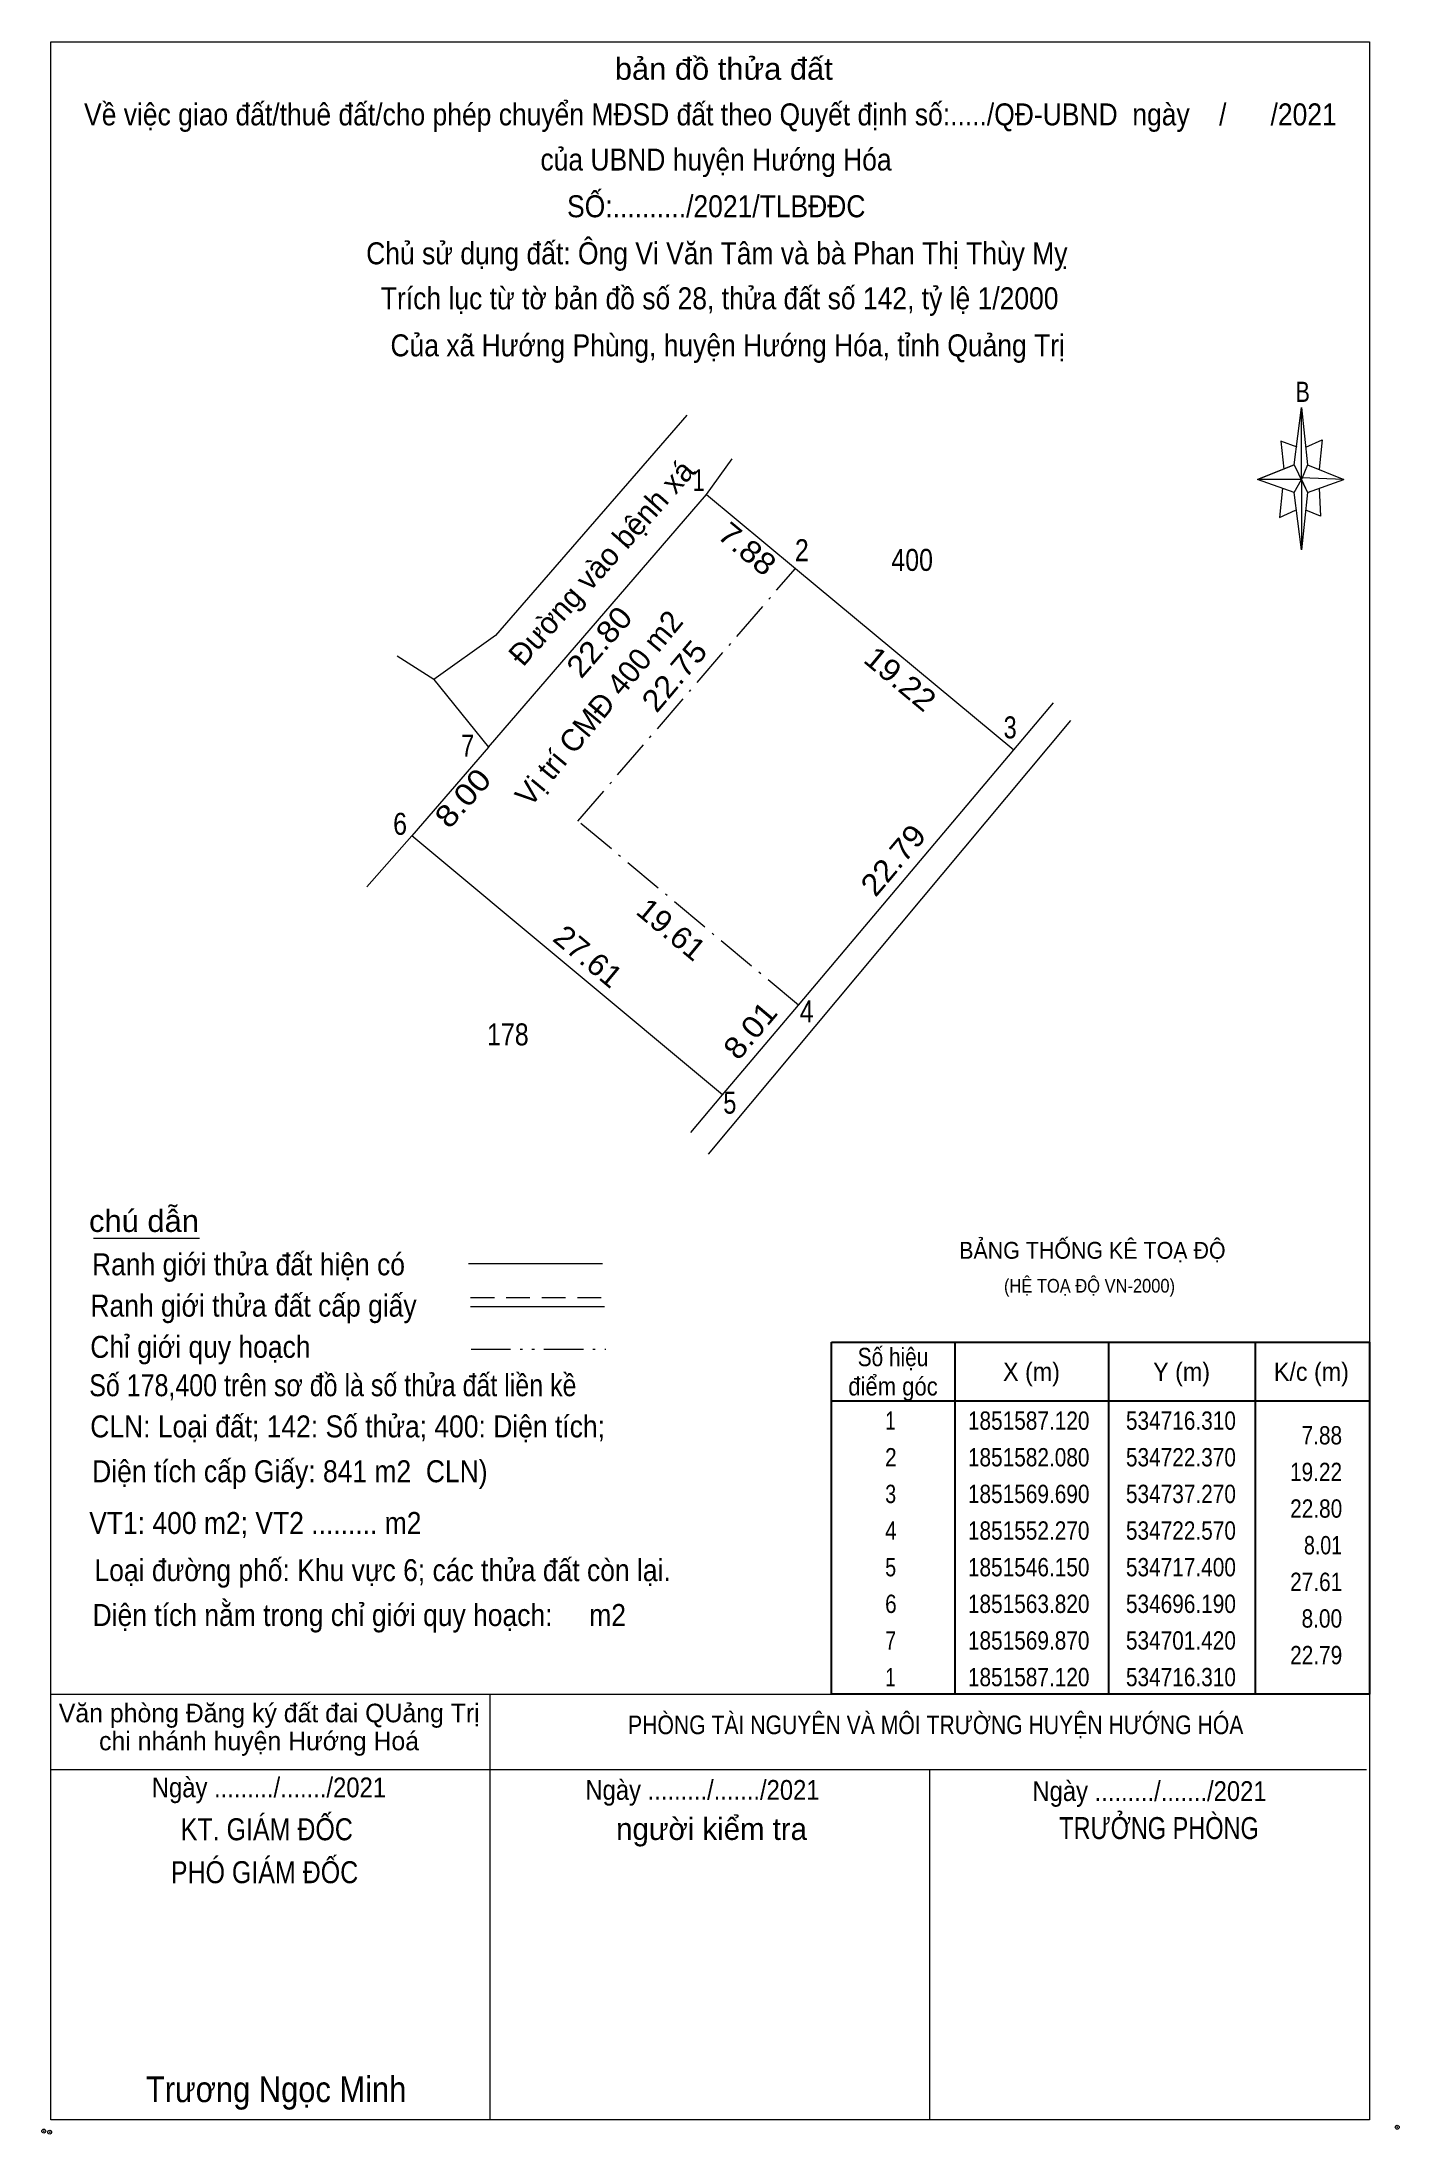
# Model space of a CAD drawing. Header units: metres. Extents: x 534671 to 534764, y 1851475 to 1851618.
import ezdxf
from ezdxf.enums import TextEntityAlignment as Align

# ---------------------------------------------------------------- set-up
doc = ezdxf.new("R2010")
doc.units = ezdxf.units.M
doc.header["$LTSCALE"] = 0.54
doc.header["$PDMODE"] = 32
doc.header["$PDSIZE"] = 0.27
for name, pattern in [('DASH_DOUBLE_DOT', [9.2, 5, -1.2, 0.3, -1.2, 0.3, -1.2]), ('DOT_DASHED', [7.7, 5, -1.2, 0.3, -1.2]), ('MEDIUM_DASHED', [4.5, 3, -1.5])]:
    doc.linetypes.add(name, pattern=pattern)
doc.layers.add('1', color=7, linetype='Continuous')
for name, color, linetype, lineweight in [('10', 7, 'Continuous', 13), ('17', 7, 'Continuous', 13), ('5', 7, 'Continuous', 13), ('6', 7, 'Continuous', 13), ('63', 7, 'Continuous', 25)]:
    doc.layers.add(name, color=color, linetype=linetype, lineweight=lineweight)

msp = doc.modelspace()

# ---------------------------------------------------------------- linework, layer by layer
at = {"layer": '10'}
for p, q in [((534716.31, 1851587.12), (534718.05, 1851589.55)), ((534701.42, 1851569.87), (534716.31, 1851587.12)), ((534697.7, 1851574.5), (534695.18, 1851576.09)), ((534697.7, 1851574.5), (534701.42, 1851569.87)), ((534737.27, 1851569.69), (534739.98, 1851572.9)), ((534741.15, 1851571.7), (534716.42, 1851542.11)), ((534717.4, 1851546.15), (534696.19, 1851563.82)), ((534715.24, 1851543.58), (534717.4, 1851546.15))]:
    msp.add_line(p, q, dxfattribs=at)
at = {"layer": '10', "linetype": 'DOT_DASHED'}
for p, q in [((534707.52, 1851564.84), (534722.37, 1851582.08)), ((534722.57, 1851552.27), (534707.52, 1851564.84))]:
    msp.add_line(p, q, dxfattribs=at)
at = {"layer": '10'}
for points in [[(534714.95, 1851592.54), (534701.89, 1851577.5), (534697.7, 1851574.5)], [(534716.31, 1851587.12), (534722.37, 1851582.08), (534737.27, 1851569.69)], [(534701.42, 1851569.87), (534696.19, 1851563.82), (534693.12, 1851560.36)], [(534717.4, 1851546.15), (534722.57, 1851552.27), (534737.27, 1851569.69)]]:
    msp.add_lwpolyline(points, dxfattribs=at)
at = {"layer": '17'}
msp.add_line((534674.46, 1851536.38), (534681.7, 1851536.38), dxfattribs=at)
at = {"layer": '5'}
for p, q in [((534756.41, 1851589.15), (534756.91, 1851593.05)), ((534757.31, 1851589.15), (534759.81, 1851588.15)), ((534756.41, 1851587.25), (534753.91, 1851588.15)), ((534757.31, 1851587.25), (534756.91, 1851583.35)), ((534758.11, 1851587.55), (534758.21, 1851585.65)), ((534758.21, 1851585.65), (534757.21, 1851586.05)), ((534701.54, 1851476.21), (534701.54, 1851505.27)), ((534671.54, 1851500.11), (534761.34, 1851500.11)), ((534671.54, 1851500.11), (534761.34, 1851500.11)), ((534671.54, 1851500.11), (534761.34, 1851500.11)), ((534731.54, 1851476.21), (534731.54, 1851500.11))]:
    msp.add_line(p, q, dxfattribs=at)
for points in [[(534671.54, 1851618.01), (534761.54, 1851618.01), (534761.54, 1851476.21), (534671.54, 1851476.21)], [(534756.91, 1851593.05), (534757.31, 1851589.15), (534756.91, 1851588.15)], [(534756.91, 1851588.15), (534753.91, 1851588.15), (534756.41, 1851589.15), (534757.31, 1851587.25), (534759.81, 1851588.15), (534756.91, 1851588.25)], [(534756.91, 1851588.15), (534756.91, 1851583.35), (534756.41, 1851587.25)]]:
    msp.add_lwpolyline(points, close=True, dxfattribs=at)
for points in [[(534756.61, 1851590.35), (534755.51, 1851590.75), (534755.71, 1851588.85)], [(534757.21, 1851590.35), (534758.31, 1851590.85), (534758.11, 1851588.85)], [(534756.91, 1851588.15), (534756.41, 1851589.15), (534753.91, 1851588.15)], [(534756.91, 1851588.15), (534757.31, 1851587.25), (534759.81, 1851588.15)], [(534755.61, 1851587.55), (534755.41, 1851585.55), (534756.51, 1851586.05)], [(534761.54, 1851476.21), (534671.54, 1851476.21), (534671.54, 1851500.11)]]:
    msp.add_lwpolyline(points, dxfattribs=at)
for p in [(534671.07, 1851475.44), (534671.47, 1851475.37)]:
    msp.add_point(p, dxfattribs=at)
at = {"layer": '6'}
for p, q in [((534700.06, 1851534.64), (534709.2, 1851534.64)), ((534700.2, 1851531.71), (534709.34, 1851531.71)), ((534671.54, 1851505.27), (534761.54, 1851505.27))]:
    msp.add_line(p, q, dxfattribs=at)
at = {"layer": '6', "linetype": 'MEDIUM_DASHED'}
msp.add_line((534700.2, 1851532.33), (534709.4, 1851532.33), dxfattribs=at)
at = {"layer": '6'}
msp.add_point((534763.44, 1851475.71), dxfattribs=at)
at = {"layer": '63'}
for p, q in [((534733.24, 1851529.27), (534733.24, 1851505.27)), ((534743.74, 1851529.27), (534743.74, 1851505.27)), ((534753.74, 1851529.27), (534753.74, 1851505.27)), ((534724.84, 1851525.27), (534761.54, 1851525.27))]:
    msp.add_line(p, q, dxfattribs=at)
at = {"layer": '63', "linetype": 'DASH_DOUBLE_DOT', "lineweight": 13}
msp.add_line((534700.23, 1851528.79), (534709.43, 1851528.79), dxfattribs=at)
at = {"layer": '63'}
msp.add_lwpolyline([(534724.84, 1851529.27), (534761.54, 1851529.27), (534761.54, 1851505.27), (534724.84, 1851505.27)], close=True, dxfattribs=at)

# ---------------------------------------------------------------- texts
at = {"layer": '1'}
for s, height, width, p in [('BẢNG THỐNG KÊ TOẠ ĐỘ ', 1.15, 0.95, (534742.84, 1851534.97)), ('(HỆ TOẠ ĐỘ VN-2000)', 0.9335, 0.9, (534742.44, 1851532.66))]:
    msp.add_text(s, height=height, dxfattribs=dict(at, width=width)).set_placement(p, align=Align.CENTER)
at = {"layer": '10'}
for s, rotation, p in [('Đường vào bệnh xá', 48.468, (534709.6894, 1851581.9777)), ('Vị trí CMĐ 400 m2', 50.336, (534709.5326, 1851572.0613))]:
    msp.add_text(s, height=1.5, rotation=rotation, dxfattribs=at).set_placement(p, align=Align.CENTER)
for s, width, p in [(' 1', 0.75, (534716.18, 1851587.35)), (' 2', 0.85, (534723.28, 1851582.57)), (' 3', 0.8, (534737.47, 1851570.48)), (' 7', 0.8, (534700.44, 1851569.23)), (' 6', 0.85, (534695.86, 1851563.9)), (' 4', 0.85, (534723.61, 1851551.1)), (' 5', 0.8, (534718.34, 1851544.87))]:
    msp.add_text(s, height=1.5, dxfattribs=dict(at, width=width)).set_placement(p, align=Align.RIGHT)
for s, rotation, width, p in [('7.88', 320.25, 1.1, (534718.6054, 1851582.84)), ('22.80', 49.2, 1.1, (534709.5515, 1851576.5749)), ('22.75', 49.84, 1.1, (534714.6743, 1851574.2563)), ('19.22', 320.255, 1.1, (534729.0455, 1851573.9676)), ('8.00', 48.468, 1.15, (534700.2313, 1851565.9127)), ('22.79', 49.84, 1.1, (534729.6171, 1851561.6914)), ('19.61', 320.255, 1.05, (534713.4205, 1851556.8717)), ('27.61', 320.202, 1.05, (534707.7399, 1851555.0289)), ('8.01', 49.81, 1.1, (534719.8554, 1851550.071))]:
    msp.add_text(s, height=1.5, rotation=rotation, dxfattribs=dict(at, width=width)).set_placement(p, align=Align.CENTER)
at = {"layer": '10', "width": 0.85}
for s, p in [('400', (534730.335, 1851581.91)), ('178', (534702.74, 1851549.53))]:
    msp.add_text(s, height=1.5, dxfattribs=at).set_placement(p, align=Align.CENTER)
at = {"layer": '5'}
for s, height, width, p in [('bản đồ thửa đất', 1.5, 1.05, (534717.48, 1851615.42)), ('Về việc giao đất/thuê đất/cho phép chuyển MĐSD đất theo Quyết định số:...../QĐ-UBND  ngày    /      /2021', 1.5, 0.9, (534716.565, 1851612.31)), ('của UBND huyện Hướng Hóa', 1.5, 0.9, (534716.95, 1851609.23)), ('SỐ:........../2021/TLBĐĐC', 1.5, 0.9, (534716.965, 1851606.04)), ('Chủ sử dụng đất: Ông Vi Văn Tâm và bà Phan Thị Thùy Mỵ', 1.5, 0.9, (534717.005, 1851602.83)), ('Trích lục từ tờ bản đồ số 28, thửa đất số 142, tỷ lệ 1/2000 ', 1.5, 0.9, (534717.45, 1851599.76)), ('Của xã Hướng Phùng, huyện Hướng Hóa, tỉnh Quảng Trị', 1.5, 0.9, (534717.745, 1851596.55)), ('B', 1.378, 0.8, (534756.99, 1851593.44)), ('Ngày ........./......./2021', 1.35, 0.9, (534686.435, 1851498.22)), ('Ngày ........./......./2021', 1.35, 0.9, (534716.025, 1851498.05)), ('Ngày ........./......./2021', 1.35, 0.9, (534746.535, 1851497.97)), ('KT. GIÁM ĐỐC', 1.5, 0.85, (534686.29, 1851495.29)), ('TRƯỞNG PHÒNG', 1.5, 0.8, (534747.185, 1851495.37)), ('PHÓ GIÁM ĐỐC', 1.5, 0.85, (534686.135, 1851492.36)), ('Trương Ngọc Minh', 1.75, 0.9, (534686.925, 1851477.42))]:
    msp.add_text(s, height=height, dxfattribs=dict(at, width=width)).set_placement(p, align=Align.CENTER)
msp.add_text('người kiểm tra', height=1.5, dxfattribs=at).set_placement((534716.645, 1851495.31), align=Align.CENTER)
at = {"layer": '6'}
for s, width, p in [('chú dẫn', 1.05, (534674.16, 1851536.8)), ('Ranh giới thửa đất hiện có ', 0.9, (534674.36, 1851533.84)), ('Ranh giới thửa đất cấp giấy', 0.9, (534674.25, 1851531.02)), ('Chỉ giới quy hoạch', 0.9, (534674.24, 1851528.21)), ('Số 178,400 trên sơ đồ là số thửa đất liền kề', 0.85, (534674.17, 1851525.59)), ('CLN: Loại đất; 142: Số thửa; 400: Diện tích;', 0.9, (534674.24, 1851522.78)), ('Diện tích cấp Giấy: 841 m2  CLN)', 0.9, (534674.37, 1851519.72)), ('VT1: 400 m2; VT2 ......... m2', 0.9, (534674.17, 1851516.19)), ('Loại đường phố: Khu vực 6; các thửa đất còn lại.', 0.9, (534674.53, 1851512.97)), ('Diện tích nằm trong chỉ giới quy hoạch:     m2', 0.9, (534674.4, 1851509.91))]:
    msp.add_text(s, height=1.5, dxfattribs=dict(at, width=width)).set_placement(p)
for s, p in [(' Văn phòng Đăng ký đất đai QUảng Trị', (534686.22, 1851503.34)), ('chi nhánh huyện Hướng Hoá', (534685.76, 1851501.43))]:
    msp.add_text(s, height=1.267, dxfattribs=at).set_placement(p, align=Align.CENTER)
at = {"layer": '6', "width": 0.85}
msp.add_text('PHÒNG TÀI NGUYÊN VÀ MÔI TRƯỜNG HUYỆN HƯỚNG HÓA', height=1.27, dxfattribs=at).set_placement((534731.945, 1851502.53), align=Align.CENTER)
at = {"layer": '63'}
for s, width, p in [('Số hiệu', 0.85, (534729.03, 1851527.64)), ('X (m)', 0.95, (534738.48, 1851526.64)), ('Y (m)', 0.95, (534748.725, 1851526.64)), ('K/c (m)', 0.95, (534757.585, 1851526.64)), ('điểm góc', 0.9, (534729.03, 1851525.64)), (' 1', 0.75, (534728.68, 1851523.3)), ('1851587.120', 0.85, (534738.29, 1851523.3)), ('534716.310', 0.85, (534748.68, 1851523.3)), (' 2', 0.85, (534728.685, 1851520.8)), ('1851582.080', 0.85, (534738.29, 1851520.8)), ('534722.370', 0.85, (534748.68, 1851520.8)), (' 3', 0.8, (534728.685, 1851518.3)), ('1851569.690', 0.85, (534738.29, 1851518.3)), ('534737.270', 0.85, (534748.68, 1851518.3)), (' 4', 0.85, (534728.69, 1851515.8)), ('1851552.270', 0.85, (534738.29, 1851515.8)), ('534722.570', 0.85, (534748.68, 1851515.8)), (' 5', 0.8, (534728.685, 1851513.3)), ('1851546.150', 0.85, (534738.29, 1851513.3)), ('534717.400', 0.85, (534748.68, 1851513.3)), (' 6', 0.85, (534728.685, 1851510.8)), ('1851563.820', 0.85, (534738.29, 1851510.8)), ('534696.190', 0.85, (534748.68, 1851510.8)), (' 7', 0.8, (534728.685, 1851508.3)), ('1851569.870', 0.85, (534738.29, 1851508.3)), ('534701.420', 0.85, (534748.68, 1851508.3)), (' 1', 0.75, (534728.68, 1851505.8)), ('1851587.120', 0.85, (534738.29, 1851505.8)), ('534716.310', 0.85, (534748.68, 1851505.8))]:
    msp.add_text(s, height=1.25, dxfattribs=dict(at, width=width)).set_placement(p, align=Align.CENTER)
for s, width, p in [('7.88', 0.85, (534759.68, 1851522.3)), ('19.22', 0.85, (534759.68, 1851519.8)), ('22.80', 0.85, (534759.69, 1851517.3)), ('8.01', 0.8, (534759.68, 1851514.8)), ('27.61', 0.85, (534759.69, 1851512.3)), ('8.00', 0.85, (534759.68, 1851509.8)), ('22.79', 0.85, (534759.69, 1851507.3))]:
    msp.add_text(s, height=1.25, dxfattribs=dict(at, width=width)).set_placement(p, align=Align.RIGHT)

doc.saveas('drawing.dxf')
